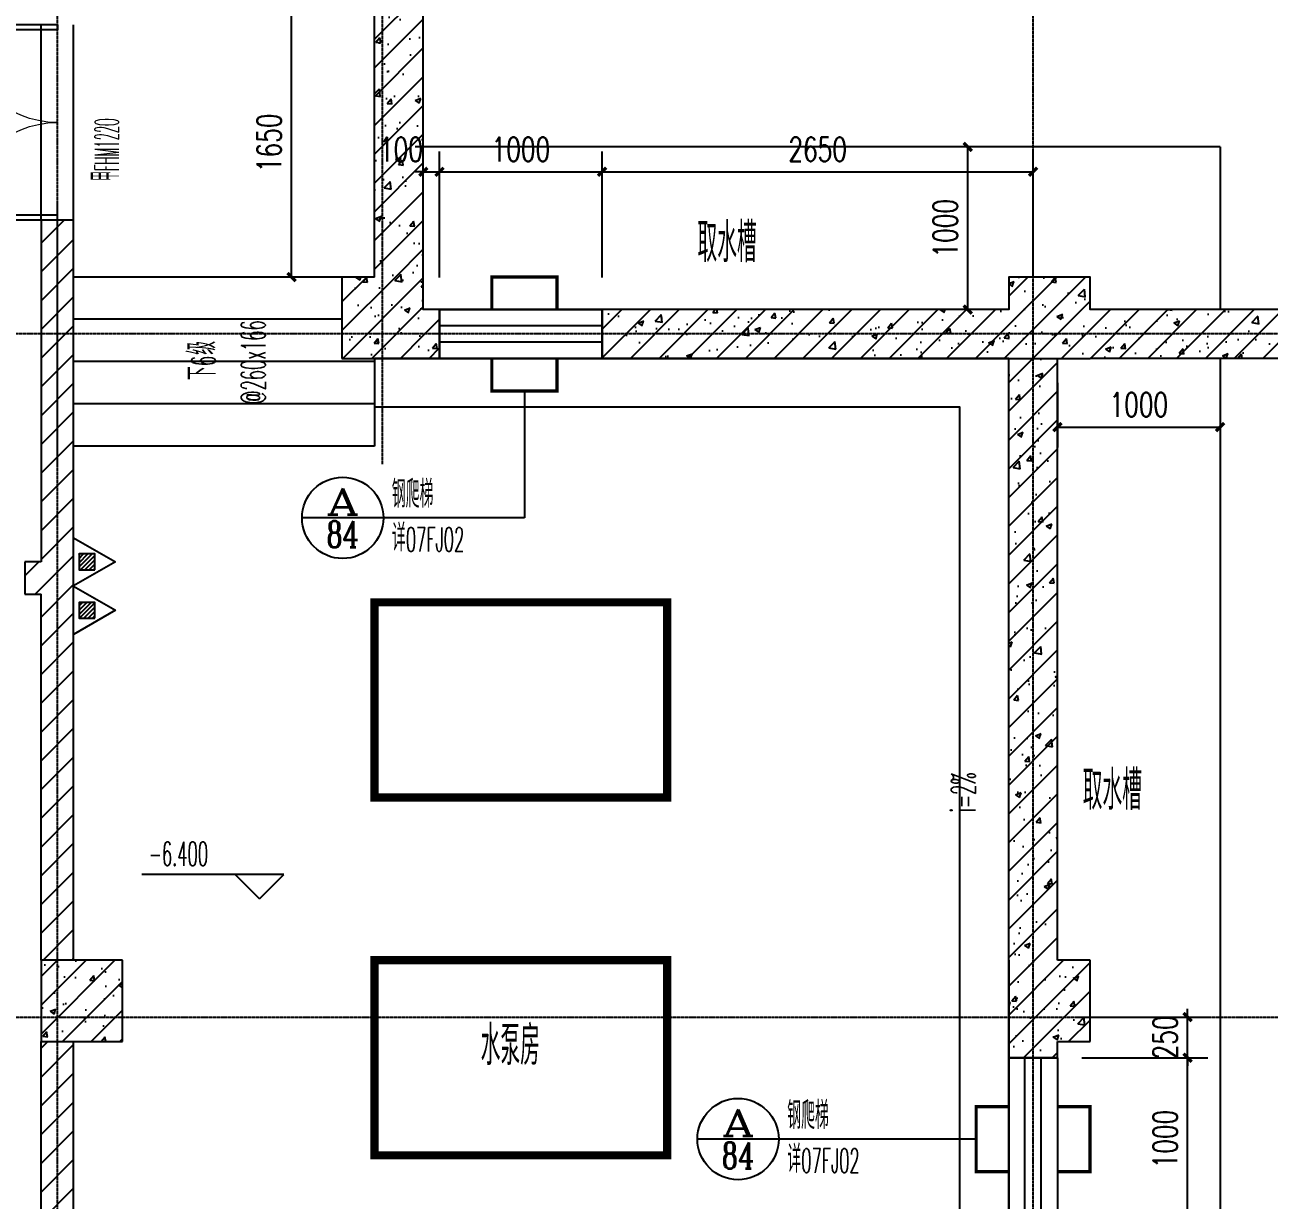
# Model space of a CAD drawing. Extents: x 0 to 2037025, y -2738621 to 0.
# Drawn here: x 980684 to 988335, y -1383388 to -1376163 of the extents above; entities that cross this region are included whole.
import ezdxf
from ezdxf.enums import TextEntityAlignment as Align

# ---------------------------------------------------------------- set-up
doc = ezdxf.new("R2010")
doc.units = 0
doc.header["$LTSCALE"] = 10
doc.header["$MEASUREMENT"] = 0
doc.linetypes.add('DOTE', pattern=[2.42, 2, -0.2, 0.02, -0.2])
for name, color, linetype in [('COLUMN', 4, 'Continuous'), ('DIM_ELEV', 3, 'Continuous'), ('DIM_IDEN', 3, 'Continuous'), ('DIM_SYMB', 3, 'Continuous'), ('DOTE', 1, 'DOTE'), ('EQUIP_消火栓', 240, 'Continuous'), ('EQUIP_消防', 7, 'Continuous'), ('PUB_DIM', 3, 'Continuous'), ('PUB_HATCH', 252, 'Continuous'), ('PUB_TEXT', 7, 'Continuous'), ('STAIR', 2, 'Continuous'), ('WALL', 4, 'Continuous'), ('WINDOW', 2, 'Continuous'), ('批量导出图层', 1, 'Continuous')]:
    doc.layers.add(name, color=color, linetype=linetype)
doc.layers.add('DIM_MODI', color=6, linetype='Continuous', plot=False)
doc.styles.add('_TCH_DIM', font='SIMPLEX.shx', dxfattribs={"width": 0.7, "bigfont": 'GBCBIG.shx'})
doc.styles.add('_TCH_DIM_T3', font='simplex_.ttf', dxfattribs={"width": 0.705882, "bigfont": 'GBCBIG'})
doc.styles.add('_TCH_DIM_T3_T3', font='SIMPLEX', dxfattribs={"width": 0.49827, "bigfont": 'GBCBIG'})
doc.styles.add('_TCH_LABEL', font='COMPLEX', dxfattribs={"bigfont": 'GBCBIG'})
doc.dimstyles.new('_TCH_ARCH&&50', dxfattribs={"dimtxt": 148.75, "dimasz": 50, "dimexe": 125, "dimexo": 150, "dimgap": 63.125, "dimtad": 1, "dimdec": 0, "dimzin": 0, "dimdsep": 46, "dimtxsty": '_TCH_DIM_T3', "dimblk": 'ARCHTICK', "dimcen": 0.09, "dimclrt": 7, "dimazin": 2, "dimtfac": 1, "dimtdec": 0, "dimtix": 1, "dimtmove": 2, "dimatfit": 3, "dimfxl": 0, "dimtolj": 1, "dimtzin": 0, "dimarcsym": 0})
pattern_1 = [(45, (0, 89.76), (-88.388383, 88.388383), [])]
pattern_2 = [(45, (0, 0), (-88.388348, 88.388348), []), (50, (0, 0), (358.63009, -31.37607), [37.5, -412.5]), (355, (0, 0), (-69.37567, 376.09607), [30, -330]), (100.4514, (29.9, -2.6), (289.25469, 344.71977), [31.870095, -350.571056]), (46.1842, (0, 100), (533.62052, -82.75951), [56.25, -618.75]), (96.6356, (44.47, 93.1), (467.33135, 487.05894), [47.80514, -525.8565]), (351.1842, (0, 100), (467.33097, 487.0593), [45, -495]), (21, (50, 75), (298.453526, -201.309445), [37.5, -412.5]), (326, (50, 75), (121.657666, 362.57502), [30, -330]), (71.4514, (74.87, 58.22), (420.111314, 161.26525), [31.870095, -350.571056]), (37.5, (0, 0), (6.079928, 166.446927), [0, -326, 0, -335, 0, -331.25]), (7.5, (0, 0), (131.534769, 197.205856), [0, -191, 0, -318.5, 0, -126.25]), (327.5, (-111.5, 0), (266.911218, -11.277436), [0, -125, 0, -390, 0, -517.5]), (317.5, (-161.5, 0), (291.593085, 50.05249), [0, -162.5, 0, -259, 0, -367.5])]

# ---------------------------------------------------------------- blocks, each defined once
blk = doc.blocks.new('$TwtSys$00000546')
h = blk.add_hatch()
h.set_pattern_fill('ANSI31', color=256, scale=200, style=0)
h.set_pattern_definition([(45, (-38543.802, -6670.83), (-17.67767, 17.67767), [])])
h.paths.add_polyline_path([(-65, 174), (65, 174), (65, 44), (-65, 44)])
for points in [[(0, 344), (-198, 0), (198, 0)], [(-65, 174), (65, 174), (65, 44), (-65, 44)]]:
    blk.add_lwpolyline(points, close=True)
blk = doc.blocks.new('A$C4E3245DD')
at = {"layer": 'EQUIP_消防', "xscale": 1.5, "yscale": 1.5, "zscale": 1.5, "rotation": 180}
for p in [(-298, 0), (298, 0)]:
    blk.add_blockref('$TwtSys$00000546', p, dxfattribs=at)
blk = doc.blocks.new('_ArchTick')
at = {"color": 0, "linetype": 'ByBlock', "const_width": 0.4}
blk.add_lwpolyline([(-0.5, -0.5), (0.5, 0.5)], dxfattribs=at)
blk = doc.blocks.new('*D582')
at = {"layer": 'Defpoints', "color": 0, "transparency": 16777216}
for p in [(982324.2, -1376062.9), (982677.1, -1376062.9), (982677.1, -1377713.1)]:
    blk.add_point(p, dxfattribs=at)
at = {"layer": 'PUB_DIM', "color": 0, "lineweight": -2, "transparency": 16777216}
for p, q in [((982527.1, -1376062.9), (982199.2, -1376062.9)), ((982324.2, -1377713.1), (982324.2, -1376062.9)), ((982527.1, -1377713.1), (982199.2, -1377713.1))]:
    blk.add_line(p, q, dxfattribs=at)
at = {"layer": 'PUB_DIM', "color": 0, "lineweight": -2, "transparency": 16777216, "xscale": 50, "yscale": 50, "zscale": 50}
for p, rotation in [((982324.2, -1376062.9), 90), ((982324.2, -1377713.1), 270)]:
    blk.add_blockref('_ArchTick', p, dxfattribs=dict(at, rotation=rotation))
at = {"layer": 'PUB_DIM', "color": 7, "transparency": 16777216, "insert": (982186, -1376888), "char_height": 148.75, "attachment_point": 5, "rotation": 90, "style": '_TCH_DIM_T3'}
blk.add_mtext('\\A1;1650', dxfattribs=at)
blk = doc.blocks.new('*D770')
at = {"layer": 'Defpoints', "color": 0, "transparency": 16777216}
for p in [(986883.9, -1377065.9), (984233.9, -1377865.9), (986883.9, -1377865.9)]:
    blk.add_point(p, dxfattribs=at)
at = {"layer": 'PUB_DIM', "color": 0, "lineweight": -2, "transparency": 16777216}
for p, q in [((984233.9, -1377715.9), (984233.9, -1376940.9)), ((986883.9, -1377715.9), (986883.9, -1376940.9)), ((984233.9, -1377065.9), (986883.9, -1377065.9))]:
    blk.add_line(p, q, dxfattribs=at)
at = {"layer": 'PUB_DIM', "color": 0, "lineweight": -2, "transparency": 16777216, "xscale": 50, "yscale": 50, "zscale": 50, "rotation": 180}
blk.add_blockref('_ArchTick', (984233.9, -1377065.9), dxfattribs=at)
at = {"layer": 'PUB_DIM', "color": 0, "lineweight": -2, "transparency": 16777216, "xscale": 50, "yscale": 50, "zscale": 50}
blk.add_blockref('_ArchTick', (986883.9, -1377065.9), dxfattribs=at)
at = {"layer": 'PUB_DIM', "color": 7, "transparency": 16777216, "insert": (985558.9, -1376927.8), "char_height": 148.75, "attachment_point": 5, "style": '_TCH_DIM_T3'}
blk.add_mtext('\\A1;2650', dxfattribs=at)
blk = doc.blocks.new('*D771')
at = {"layer": 'Defpoints', "color": 0, "transparency": 16777216}
for p in [(984233.9, -1377065.9), (983233.9, -1377865.9), (984233.9, -1377865.9)]:
    blk.add_point(p, dxfattribs=at)
at = {"layer": 'PUB_DIM', "color": 0, "lineweight": -2, "transparency": 16777216}
for p, q in [((983233.9, -1377715.9), (983233.9, -1376940.9)), ((984233.9, -1377715.9), (984233.9, -1376940.9)), ((983233.9, -1377065.9), (984233.9, -1377065.9))]:
    blk.add_line(p, q, dxfattribs=at)
at = {"layer": 'PUB_DIM', "color": 0, "lineweight": -2, "transparency": 16777216, "xscale": 50, "yscale": 50, "zscale": 50, "rotation": 180}
blk.add_blockref('_ArchTick', (983233.9, -1377065.9), dxfattribs=at)
at = {"layer": 'PUB_DIM', "color": 0, "lineweight": -2, "transparency": 16777216, "xscale": 50, "yscale": 50, "zscale": 50}
blk.add_blockref('_ArchTick', (984233.9, -1377065.9), dxfattribs=at)
at = {"layer": 'PUB_DIM', "color": 7, "transparency": 16777216, "insert": (983733.9, -1376927.8), "char_height": 148.75, "attachment_point": 5, "style": '_TCH_DIM_T3'}
blk.add_mtext('\\A1;1000', dxfattribs=at)
blk = doc.blocks.new('*D772')
at = {"layer": 'Defpoints', "color": 0, "transparency": 16777216}
for p in [(983233.9, -1377065.9), (983133.9, -1377865.9), (983233.9, -1377865.9)]:
    blk.add_point(p, dxfattribs=at)
at = {"layer": 'PUB_DIM', "color": 0, "lineweight": -2, "transparency": 16777216}
for p, q in [((983133.9, -1377715.9), (983133.9, -1376940.9)), ((983233.9, -1377715.9), (983233.9, -1376940.9)), ((983133.9, -1377065.9), (983083.9, -1377065.9)), ((983133.9, -1377065.9), (983233.9, -1377065.9)), ((983233.9, -1377065.9), (983283.9, -1377065.9))]:
    blk.add_line(p, q, dxfattribs=at)
at = {"layer": 'PUB_DIM', "color": 0, "lineweight": -2, "transparency": 16777216, "xscale": 50, "yscale": 50, "zscale": 50}
blk.add_blockref('_ArchTick', (983133.9, -1377065.9), dxfattribs=at)
at = {"layer": 'PUB_DIM', "color": 0, "lineweight": -2, "transparency": 16777216, "xscale": 50, "yscale": 50, "zscale": 50, "rotation": 180}
blk.add_blockref('_ArchTick', (983233.9, -1377065.9), dxfattribs=at)
at = {"layer": 'PUB_DIM', "color": 7, "transparency": 16777216, "insert": (982996.4, -1376928.4), "char_height": 148.75, "attachment_point": 5, "style": '_TCH_DIM_T3'}
blk.add_mtext('\\A1;100', dxfattribs=at)
blk = doc.blocks.new('*D773')
at = {"layer": 'Defpoints', "color": 0, "transparency": 16777216}
for p in [(987033.9, -1382263.1), (987833.9, -1382263.1), (987033.9, -1382513.1)]:
    blk.add_point(p, dxfattribs=at)
at = {"layer": 'PUB_DIM', "color": 0, "lineweight": -2, "transparency": 16777216}
for p, q in [((987833.9, -1382263.1), (987833.9, -1382213.1)), ((987183.9, -1382263.1), (987958.9, -1382263.1)), ((987833.9, -1382513.1), (987833.9, -1382263.1)), ((987183.9, -1382513.1), (987958.9, -1382513.1)), ((987833.9, -1382513.1), (987833.9, -1382563.1))]:
    blk.add_line(p, q, dxfattribs=at)
at = {"layer": 'PUB_DIM', "color": 0, "lineweight": -2, "transparency": 16777216, "xscale": 50, "yscale": 50, "zscale": 50}
for p, rotation in [((987833.9, -1382263.1), 270), ((987833.9, -1382513.1), 90)]:
    blk.add_blockref('_ArchTick', p, dxfattribs=dict(at, rotation=rotation))
at = {"layer": 'PUB_DIM', "color": 7, "transparency": 16777216, "insert": (987695.7, -1382388.1), "char_height": 148.75, "attachment_point": 5, "rotation": 90, "style": '_TCH_DIM_T3'}
blk.add_mtext('\\A1;250', dxfattribs=at)
blk = doc.blocks.new('*D774')
at = {"layer": 'Defpoints', "color": 0, "transparency": 16777216}
for p in [(987033.9, -1382513.1), (987833.9, -1382513.1), (987033.9, -1383513.1)]:
    blk.add_point(p, dxfattribs=at)
at = {"layer": 'PUB_DIM', "color": 0, "lineweight": -2, "transparency": 16777216}
for p, q in [((987183.9, -1382513.1), (987958.9, -1382513.1)), ((987833.9, -1383513.1), (987833.9, -1382513.1)), ((987183.9, -1383513.1), (987958.9, -1383513.1))]:
    blk.add_line(p, q, dxfattribs=at)
at = {"layer": 'PUB_DIM', "color": 0, "lineweight": -2, "transparency": 16777216, "xscale": 50, "yscale": 50, "zscale": 50}
for p, rotation in [((987833.9, -1382513.1), 90), ((987833.9, -1383513.1), 270)]:
    blk.add_blockref('_ArchTick', p, dxfattribs=dict(at, rotation=rotation))
at = {"layer": 'PUB_DIM', "color": 7, "transparency": 16777216, "insert": (987695.7, -1383013.1), "char_height": 148.75, "attachment_point": 5, "rotation": 90, "style": '_TCH_DIM_T3'}
blk.add_mtext('\\A1;1000', dxfattribs=at)
blk = doc.blocks.new('*D823')
at = {"layer": 'Defpoints', "color": 0, "transparency": 16777216}
for p in [(987033.9, -1378213.1), (988033.9, -1378213.1), (988033.9, -1378635.7)]:
    blk.add_point(p, dxfattribs=at)
at = {"layer": 'PUB_DIM', "color": 0, "lineweight": -2, "transparency": 16777216}
for p, q in [((987033.9, -1378363.1), (987033.9, -1378760.7)), ((988033.9, -1378363.1), (988033.9, -1378760.7)), ((987033.9, -1378635.7), (988033.9, -1378635.7))]:
    blk.add_line(p, q, dxfattribs=at)
at = {"layer": 'PUB_DIM', "color": 0, "lineweight": -2, "transparency": 16777216, "xscale": 50, "yscale": 50, "zscale": 50, "rotation": 180}
blk.add_blockref('_ArchTick', (987033.9, -1378635.7), dxfattribs=at)
at = {"layer": 'PUB_DIM', "color": 0, "lineweight": -2, "transparency": 16777216, "xscale": 50, "yscale": 50, "zscale": 50}
blk.add_blockref('_ArchTick', (988033.9, -1378635.7), dxfattribs=at)
at = {"layer": 'PUB_DIM', "color": 7, "transparency": 16777216, "insert": (987533.9, -1378497.5), "char_height": 148.75, "attachment_point": 5, "style": '_TCH_DIM_T3'}
blk.add_mtext('\\A1;1000', dxfattribs=at)
blk = doc.blocks.new('*D824')
at = {"layer": 'Defpoints', "color": 0, "transparency": 16777216}
for p in [(986481.8, -1376913.1), (986733.9, -1376913.1), (986733.9, -1377913.1)]:
    blk.add_point(p, dxfattribs=at)
at = {"layer": 'PUB_DIM', "color": 0, "lineweight": -2, "transparency": 16777216}
for p, q in [((986583.9, -1376913.1), (986356.8, -1376913.1)), ((986481.8, -1377913.1), (986481.8, -1376913.1)), ((986583.9, -1377913.1), (986356.8, -1377913.1))]:
    blk.add_line(p, q, dxfattribs=at)
at = {"layer": 'PUB_DIM', "color": 0, "lineweight": -2, "transparency": 16777216, "xscale": 50, "yscale": 50, "zscale": 50}
for p, rotation in [((986481.8, -1376913.1), 90), ((986481.8, -1377913.1), 270)]:
    blk.add_blockref('_ArchTick', p, dxfattribs=dict(at, rotation=rotation))
at = {"layer": 'PUB_DIM', "color": 7, "transparency": 16777216, "insert": (986343.7, -1377413.1), "char_height": 148.75, "attachment_point": 5, "rotation": 90, "style": '_TCH_DIM_T3'}
blk.add_mtext('\\A1;1000', dxfattribs=at)
blk = doc.blocks.new('$DorLib2D$00000002')
for p, q in [((-0.5, 0), (-0.5, 0.4875)), ((-0.475, 0.4875), (-0.5, 0.4875)), ((-0.475, 0), (-0.475, 0.4875)), ((0.475, 0), (0.475, 0.4875)), ((0.475, 0.4875), (0.5, 0.4875)), ((0.5, 0), (0.5, 0.4875)), ((-0.5, 0), (-0.475, 0)), ((0.5, 0), (0.475, 0))]:
    blk.add_line(p, q)
at = {"lineweight": 13}
for centre, start, end in [((-0.4875, 0), 0, 88.53072), ((0.4875, 0), 91.46928, 180)]:
    blk.add_arc(centre, 0.4875, start, end, dxfattribs=at)
blk = doc.blocks.new('$WINLIB2D$00000001')
at = {"color": 0}
for points in [[(-0.5, 0.5), (-0.5, -0.5)], [(-0.5, 0.5), (0.5, 0.5)], [(0.5, -0.5), (0.5, 0.5)], [(0.5, 0.1667), (-0.5, 0.1667)], [(0.5, -0.1667), (-0.5, -0.1667)], [(-0.5, -0.5), (0.5, -0.5)]]:
    blk.add_lwpolyline(points, dxfattribs=at)

msp = doc.modelspace()

# ---------------------------------------------------------------- hatches: boundary and pattern name
at = {"layer": 'PUB_HATCH'}
h = msp.add_hatch(dxfattribs=at)
h.set_pattern_fill('钢筋混凝土', color=256, scale=50, style=0)
h.set_pattern_definition(pattern_2)
h.paths.add_polyline_path([(982833.9, -1377713.1), (983133.9, -1377713.1), (983133.9, -1375963.9), (982833.9, -1375963.9)])
h = msp.add_hatch(dxfattribs=at)
h.set_pattern_fill('普通砖', color=256, scale=50, style=0)
h.set_pattern_definition(pattern_1)
h.paths.add_polyline_path([(980983.9, -1379563.1), (980983.9, -1377362.9), (980783.9, -1377362.9), (980783.9, -1379463.1), (980850.6, -1379563.1)])
h = msp.add_hatch(dxfattribs=at)
h.set_pattern_fill('钢筋混凝土', color=256, scale=50, style=0)
h.set_pattern_definition(pattern_2)
h.paths.add_polyline_path([(982633.9, -1378213.1), (983133.9, -1378213.1), (983133.9, -1377713.1), (982633.9, -1377713.1)])
h = msp.add_hatch(dxfattribs=at)
h.set_pattern_fill('钢筋混凝土', color=256, scale=50, style=0)
h.set_pattern_definition(pattern_2)
h.paths.add_polyline_path([(986733.9, -1378213.1), (987233.9, -1378213.1), (987233.9, -1377713.1), (986733.9, -1377713.1)])
h = msp.add_hatch(dxfattribs=at)
h.set_pattern_fill('钢筋混凝土', color=256, scale=50, style=0)
h.set_pattern_definition(pattern_2)
h.paths.add_polyline_path([(983133.9, -1377913.1), (983133.9, -1378213.1), (983233.9, -1378213.1), (983233.9, -1377913.1)])
h = msp.add_hatch(dxfattribs=at)
h.set_pattern_fill('钢筋混凝土', color=256, scale=50, style=0)
h.set_pattern_definition(pattern_2)
h.paths.add_polyline_path([(986733.9, -1378213.1), (986733.9, -1377913.1), (984233.9, -1377913.1), (984233.9, -1378213.1)])
h = msp.add_hatch(dxfattribs=at)
h.set_pattern_fill('钢筋混凝土', color=256, scale=50, style=0)
h.set_pattern_definition(pattern_2)
h.paths.add_polyline_path([(987233.9, -1377913.1), (987233.9, -1378213.1), (991133.9, -1378213.1), (991133.9, -1377913.1)])
h = msp.add_hatch(dxfattribs=at)
h.set_pattern_fill('钢筋混凝土', color=256, scale=50, style=0)
h.set_pattern_definition(pattern_2)
h.paths.add_polyline_path([(986733.9, -1381913.1), (987033.9, -1381913.1), (987033.9, -1378213.1), (986733.9, -1378213.1)])
h = msp.add_hatch(dxfattribs=at)
h.set_pattern_fill('普通砖', color=256, scale=50, style=0)
h.set_pattern_definition(pattern_1)
h.paths.add_polyline_path([(980783.9, -1379463.1), (980683.9, -1379463.1), (980683.9, -1379663.1), (980783.9, -1379663.1), (980850.6, -1379563.1)])
h = msp.add_hatch(dxfattribs=at)
h.set_pattern_fill('普通砖', color=256, scale=50, style=0)
h.set_pattern_definition(pattern_1)
h.paths.add_polyline_path([(980783.9, -1381913.1), (980983.9, -1381913.1), (980983.9, -1379563.1), (980850.6, -1379563.1), (980783.9, -1379663.1)])
h = msp.add_hatch(dxfattribs=at)
h.set_pattern_fill('钢筋混凝土', color=256, scale=50, style=0)
h.set_pattern_definition(pattern_2)
h.paths.add_polyline_path([(980783.9, -1382413.1), (981283.9, -1382413.1), (981283.9, -1381913.1), (980783.9, -1381913.1)])
h = msp.add_hatch(dxfattribs=at)
h.set_pattern_fill('钢筋混凝土', color=256, scale=50, style=0)
h.set_pattern_definition(pattern_2)
h.paths.add_polyline_path([(986733.9, -1382413.1), (987233.9, -1382413.1), (987233.9, -1381913.1), (986733.9, -1381913.1)])
h = msp.add_hatch(dxfattribs=at)
h.set_pattern_fill('普通砖', color=256, scale=50, style=0)
h.set_pattern_definition(pattern_1)
h.paths.add_polyline_path([(980983.9, -1382413.1), (980783.9, -1382413.1), (980783.9, -1386363.1), (980983.9, -1386363.1)])
h = msp.add_hatch(dxfattribs=at)
h.set_pattern_fill('钢筋混凝土', color=256, scale=50, style=0)
h.set_pattern_definition(pattern_2)
h.paths.add_polyline_path([(987033.9, -1382413.1), (986733.9, -1382413.1), (986733.9, -1382513.1), (987033.9, -1382513.1)])

# ---------------------------------------------------------------- linework, layer by layer
for p, q in [((988033.9, -1376913.1), (983083.9, -1376913.1)), ((988033.9, -1376913.1), (988033.9, -1377913.1)), ((988033.9, -1378213.1), (988033.9, -1389963.1))]:
    msp.add_line(p, q)
for points in [[(986733.9, -1388763.1), (986733.9, -1378213.1), (982833.9, -1378213.1)], [(986433.9, -1388763.1), (986433.9, -1378513.1), (982833.9, -1378513.1)]]:
    msp.add_lwpolyline(points)
at = {"layer": 'COLUMN'}
for p, q in [((982833.9, -1377713.1), (982633.9, -1377713.1)), ((982633.9, -1377713.1), (982633.9, -1378213.1)), ((983133.9, -1377913.1), (983133.9, -1377713.1)), ((987233.9, -1377713.1), (986733.9, -1377713.1)), ((986733.9, -1377713.1), (986733.9, -1377913.1)), ((987233.9, -1377913.1), (987233.9, -1377713.1)), ((982633.9, -1378213.1), (983133.9, -1378213.1)), ((986733.9, -1378213.1), (987233.9, -1378213.1)), ((981283.9, -1381913.1), (980783.9, -1381913.1)), ((980783.9, -1381913.1), (980783.9, -1382413.1)), ((981283.9, -1382413.1), (981283.9, -1381913.1)), ((986733.9, -1381913.1), (986733.9, -1382413.1)), ((987233.9, -1381913.1), (987033.9, -1381913.1)), ((987233.9, -1382413.1), (987233.9, -1381913.1)), ((980783.9, -1382413.1), (981283.9, -1382413.1)), ((987033.9, -1382413.1), (987233.9, -1382413.1))]:
    msp.add_line(p, q, dxfattribs=at)
at = {"layer": 'DIM_ELEV'}
for p, q in [((982276.7, -1381385.7), (981402.2, -1381385.7)), ((982126.7, -1381535.7), (981976.7, -1381385.7)), ((982126.7, -1381535.7), (982276.7, -1381385.7))]:
    msp.add_line(p, q, dxfattribs=at)
at = {"layer": 'DIM_IDEN'}
for p, q in [((983755.5, -1378413.1), (983755.5, -1379193.7)), ((982888.2, -1379193.7), (982388.2, -1379193.7)), ((983755.5, -1379193.7), (982888.2, -1379193.7)), ((985319.7, -1383013.1), (984819.7, -1383013.1)), ((985753.4, -1383013.1), (985319.7, -1383013.1)), ((986533.9, -1383013.1), (985753.4, -1383013.1))]:
    msp.add_line(p, q, dxfattribs=at)
for centre, radius in [((983755.5, -1378413.1), 0), ((982638.2, -1379193.7), 250), ((985069.7, -1383013.1), 250), ((986533.9, -1383013.1), 0)]:
    msp.add_circle(centre, radius, dxfattribs=at)
at = {"layer": 'DIM_MODI', "const_width": 50}
for points in [[(984633.9, -1379713.1), (984633.9, -1380913.1), (982833.9, -1380913.1), (982833.9, -1379713.1)], [(984633.9, -1381913.1), (984633.9, -1383113.1), (982833.9, -1383113.1), (982833.9, -1381913.1)]]:
    msp.add_lwpolyline(points, close=True, dxfattribs=at)
at = {"layer": 'DIM_SYMB'}
for points in [[(981908.9, -1377713.1, 0, 0, 0), (981908.9, -1378603.1, 40, 0, 0), (981908.9, -1378753.1, 0, 0, 0)], [(986582, -1380334, 0, 0, 0), (986582, -1381272.5, 40, 0, 0), (986582, -1381422.5, 0, 0, 0)]]:
    msp.add_lwpolyline(points, format="xyseb", dxfattribs=at)
at = {"layer": 'DOTE'}
for p, q in [((980883.9, -1378863.1), (980883.9, -1353463.1)), ((982883.9, -1378863.1), (982883.9, -1353463.1)), ((986883.9, -1391563.1), (986883.9, -1368463.1)), ((980883.9, -1391563.1), (980883.9, -1377263.1)), ((997483.9, -1378063.1), (960783.9, -1378063.1)), ((960783.9, -1382263.1), (997483.9, -1382263.1))]:
    msp.add_line(p, q, dxfattribs=at)
at = {"layer": 'STAIR'}
msp.add_line((982833.9, -1378213.1), (982833.9, -1378753.1), dxfattribs=at)
for points in [[(982833.9, -1377713.1), (980983.9, -1377713.1)], [(982633.9, -1377973.1), (980983.9, -1377973.1)], [(982833.9, -1378233.1), (980983.9, -1378233.1)], [(982833.9, -1378493.1), (980983.9, -1378493.1)], [(982833.9, -1378753.1), (980983.9, -1378753.1)]]:
    msp.add_lwpolyline(points, dxfattribs=at)
at = {"layer": 'WALL'}
for p, q in [((982833.9, -1377713.1), (982833.9, -1375963.9)), ((983133.9, -1377713.1), (983133.9, -1375963.9)), ((980983.9, -1377362.9), (980783.9, -1377362.9)), ((980783.9, -1377362.9), (980783.9, -1379463.1)), ((980983.9, -1379563.1), (980983.9, -1377362.9)), ((983233.9, -1377913.1), (983133.9, -1377913.1)), ((983233.9, -1378213.1), (983233.9, -1377913.1)), ((986733.9, -1377913.1), (984233.9, -1377913.1)), ((984233.9, -1377913.1), (984233.9, -1378213.1)), ((991133.9, -1377913.1), (987233.9, -1377913.1)), ((983133.9, -1378213.1), (983233.9, -1378213.1)), ((984233.9, -1378213.1), (986733.9, -1378213.1)), ((986733.9, -1381913.1), (986733.9, -1378213.1)), ((987033.9, -1381913.1), (987033.9, -1378213.1)), ((991133.9, -1378213.1), (987233.9, -1378213.1)), ((980783.9, -1379463.1), (980683.9, -1379463.1)), ((980683.9, -1379463.1), (980683.9, -1379663.1)), ((980983.9, -1381913.1), (980983.9, -1379563.1)), ((980683.9, -1379663.1), (980783.9, -1379663.1)), ((980783.9, -1381913.1), (980783.9, -1379663.1)), ((980783.9, -1386363.1), (980783.9, -1382413.1)), ((980983.9, -1386363.1), (980983.9, -1382413.1)), ((986733.9, -1382413.1), (986733.9, -1382513.1)), ((987033.9, -1382513.1), (987033.9, -1382413.1)), ((986733.9, -1382513.1), (987033.9, -1382513.1))]:
    msp.add_line(p, q, dxfattribs=at)
at = {"layer": 'WINDOW'}
for p, q in [((980783.9, -1377362.9), (980783.9, -1376162.9)), ((980983.9, -1377362.9), (980983.9, -1376162.9))]:
    msp.add_line(p, q, dxfattribs=at)
at = {"layer": 'WINDOW', "const_width": 20}
for points in [[(983955.5, -1377913.1), (983955.5, -1377713.1), (983555.5, -1377713.1), (983555.5, -1377913.1)], [(983955.5, -1378213.1), (983955.5, -1378413.1), (983555.5, -1378413.1), (983555.5, -1378213.1)], [(986733.9, -1383213.1), (986533.9, -1383213.1), (986533.9, -1382813.1), (986733.9, -1382813.1)], [(987033.9, -1383213.1), (987233.9, -1383213.1), (987233.9, -1382813.1), (987033.9, -1382813.1)]]:
    msp.add_lwpolyline(points, dxfattribs=at)
at = {"layer": '批量导出图层'}
msp.add_lwpolyline([(983133.9, -1370213.1), (995783.9, -1370213.1), (995783.9, -1377713.1), (995583.9, -1377713.1), (995583.9, -1377913.1), (991633.9, -1377913.1), (991633.9, -1377713.1), (991133.9, -1377713.1), (991133.9, -1377913.1), (987233.9, -1377913.1), (987233.9, -1377713.1), (986733.9, -1377713.1), (986733.9, -1377913.1), (983133.9, -1377913.1)], close=True, dxfattribs=at)

# ---------------------------------------------------------------- block references
at = {"layer": 'EQUIP_消火栓', "color": 0, "xscale": -0.5, "yscale": 0.5, "zscale": 0.5, "rotation": 90}
msp.add_blockref('A$C4E3245DD', (980983.9, -1379613.1), dxfattribs=at)
at = {"layer": 'WINDOW'}
for name, p, xscale, yscale, zscale, rotation in [('$DorLib2D$00000002', (980883.9, -1376762.9), -1200, 1200, -1200, 90), ('$WINLIB2D$00000001', (983733.9, -1378063.1), -1000, -300, -1000, 180), ('$WINLIB2D$00000001', (986883.9, -1383013.1), -1000, -300, -1000, 90)]:
    msp.add_blockref(name, p, dxfattribs=dict(at, xscale=xscale, yscale=yscale, zscale=zscale, rotation=rotation))

# ---------------------------------------------------------------- texts
at = {"layer": 'PUB_TEXT'}
for s, height, style, width, p in [('FHM1220', 148.75, '_TCH_DIM_T3_T3', 0.35172, (981262.2, -1377061.4)), ('甲', 168.8, '_TCH_DIM_T3_T3', 0.49827, (981262.2, -1377122.6)), ('@260x166', 148.75, '_TCH_DIM', 0.494118, (982162.7, -1378495.6)), ('级', 168.8, '_TCH_DIM', 0.7, (981856.4, -1378191)), ('下', 168.8, '_TCH_DIM', 0.7, (981856.4, -1378347)), ('6', 148.8, '_TCH_DIM', 0.494118, (981856.4, -1378261)), ('i=2%', 148.75, '_TCH_DIM', 0.494118, (986529.5, -1381004.2))]:
    msp.add_text(s, height=height, rotation=90, dxfattribs=dict(at, style=style, width=width)).set_placement(p)
at = {"layer": 'PUB_TEXT', "style": '_TCH_DIM'}
for s, height, width, p in [('取水槽', 241.13, 0.7, (984819.7, -1377621.4)), ('钢爬梯', 168.79, 0.7, (982940.7, -1379131.9)), ('详', 168.8, 0.7, (982940.7, -1379400.7)), ('07FJ02', 148.75, 0.494118, (983026.7, -1379400.7)), ('取水槽', 241.13, 0.7, (987188.5, -1380988.3)), ('-6.400', 148.75, 0.494118, (981444.9, -1381333.2)), ('水泵房', 241.13, 0.7, (983486.5, -1382557.7)), ('钢爬梯', 168.79, 0.7, (985372.2, -1382951.3)), ('详', 168.8, 0.7, (985372.2, -1383220.1)), ('07FJ02', 148.75, 0.494118, (985458.2, -1383220.1))]:
    msp.add_text(s, height=height, dxfattribs=dict(at, width=width)).set_placement(p)
at = {"layer": 'PUB_TEXT', "style": '_TCH_LABEL'}
for s, width, p, p2 in [('A', 1.458333, (982537.5, -1379173.6), (982738.8, -1379173.6)), ('84', 0.729167, (982537.5, -1379374.8), (982738.8, -1379374.8)), ('A', 1.458333, (984969, -1382993), (985170.3, -1382993)), ('84', 0.729167, (984969, -1383194.2), (985170.3, -1383194.2))]:
    msp.add_text(s, height=161, dxfattribs=dict(at, width=width)).set_placement(p, p2, align=Align.FIT)

# ---------------------------------------------------------------- dimensions: what is measured, and where the dimension line sits
at = {"layer": 'PUB_DIM'}
for p1, p2, distance, picture, middle in [((982677.1, -1377713.1), (982677.1, -1376062.9), 352.8, '*D582', (982186, -1376888)), ((983233.9, -1377865.9), (984233.9, -1377865.9), 800, '*D771', (983733.9, -1376927.8)), ((984233.9, -1377865.9), (986883.9, -1377865.9), 800, '*D770', (985558.9, -1376927.8)), ((986733.9, -1377913.1), (986733.9, -1376913.1), 252.1, '*D824', (986343.7, -1377413.1)), ((987033.9, -1378213.1), (988033.9, -1378213.1), -422.6, '*D823', (987533.9, -1378497.5)), ((987033.9, -1382513.1), (987033.9, -1382263.1), -800, '*D773', (987695.7, -1382388.1)), ((987033.9, -1383513.1), (987033.9, -1382513.1), -800, '*D774', (987695.7, -1383013.1))]:
    dim = msp.add_aligned_dim(p1=p1, p2=p2, distance=distance, dimstyle='_TCH_ARCH&&50', dxfattribs=at)
    dim.commit()
    dim.dimension.update_dxf_attribs({"geometry": picture, "text_midpoint": middle})
dim = msp.add_linear_dim(base=(983233.9, -1377065.9), p1=(983133.9, -1377865.9), p2=(983233.9, -1377865.9), angle=360, dimstyle='_TCH_ARCH&&50', dxfattribs=at)
dim.commit()
dim.dimension.update_dxf_attribs({"geometry": '*D772', "text_midpoint": (982996.4, -1376928.4), "dimtype": 129})

doc.saveas('drawing.dxf')
